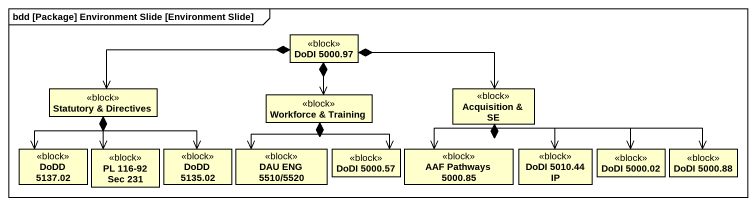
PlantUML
@startuml
mainframe bdd [Package] Environment Slide [Environment Slide]
hide circle
hide empty members
class "DoDI 5000.97" as DoDI_5000_97 <<block>>
class "Statutory & Directives" as Statutory_Directives <<block>>
class "Acquisition & SE" as Acquisition_SE <<block>>
class "Workforce & Training" as Workforce_Training <<block>>
class "DoDD 5137.02" as DoDD_5137_02 <<block>>
class "PL 116-92 Sec 231" as PL_116_92_Sec_231 <<block>>
class "DoDD 5135.02" as DoDD_5135_02 <<block>>
class "DAU ENG 5510/5520" as DAU_ENG_5510_5520 <<block>>
class "DoDI 5000.57" as DoDI_5000_57 <<block>>
class "AAF Pathways 5000.85" as AAF_Pathways_5000_85 <<block>>
class "DoDI 5010.44 IP" as DoDI_5010_44_IP <<block>>
class "DoDI 5000.02" as DoDI_5000_02 <<block>>
class "DoDI 5000.88" as DoDI_5000_88 <<block>>
DoDI_5000_97 *-left-> Statutory_Directives
DoDI_5000_97 *-right-> Acquisition_SE
DoDI_5000_97 *--> Workforce_Training
Statutory_Directives *--> DoDD_5137_02
Statutory_Directives *--> PL_116_92_Sec_231
Statutory_Directives *--> DoDD_5135_02
Acquisition_SE *--> AAF_Pathways_5000_85
Acquisition_SE *--> DoDI_5010_44_IP
Acquisition_SE *-right-> DoDI_5000_02
Acquisition_SE *-right-> DoDI_5000_88
Workforce_Training *--> DAU_ENG_5510_5520
Workforce_Training *--> DoDI_5000_57
@enduml
